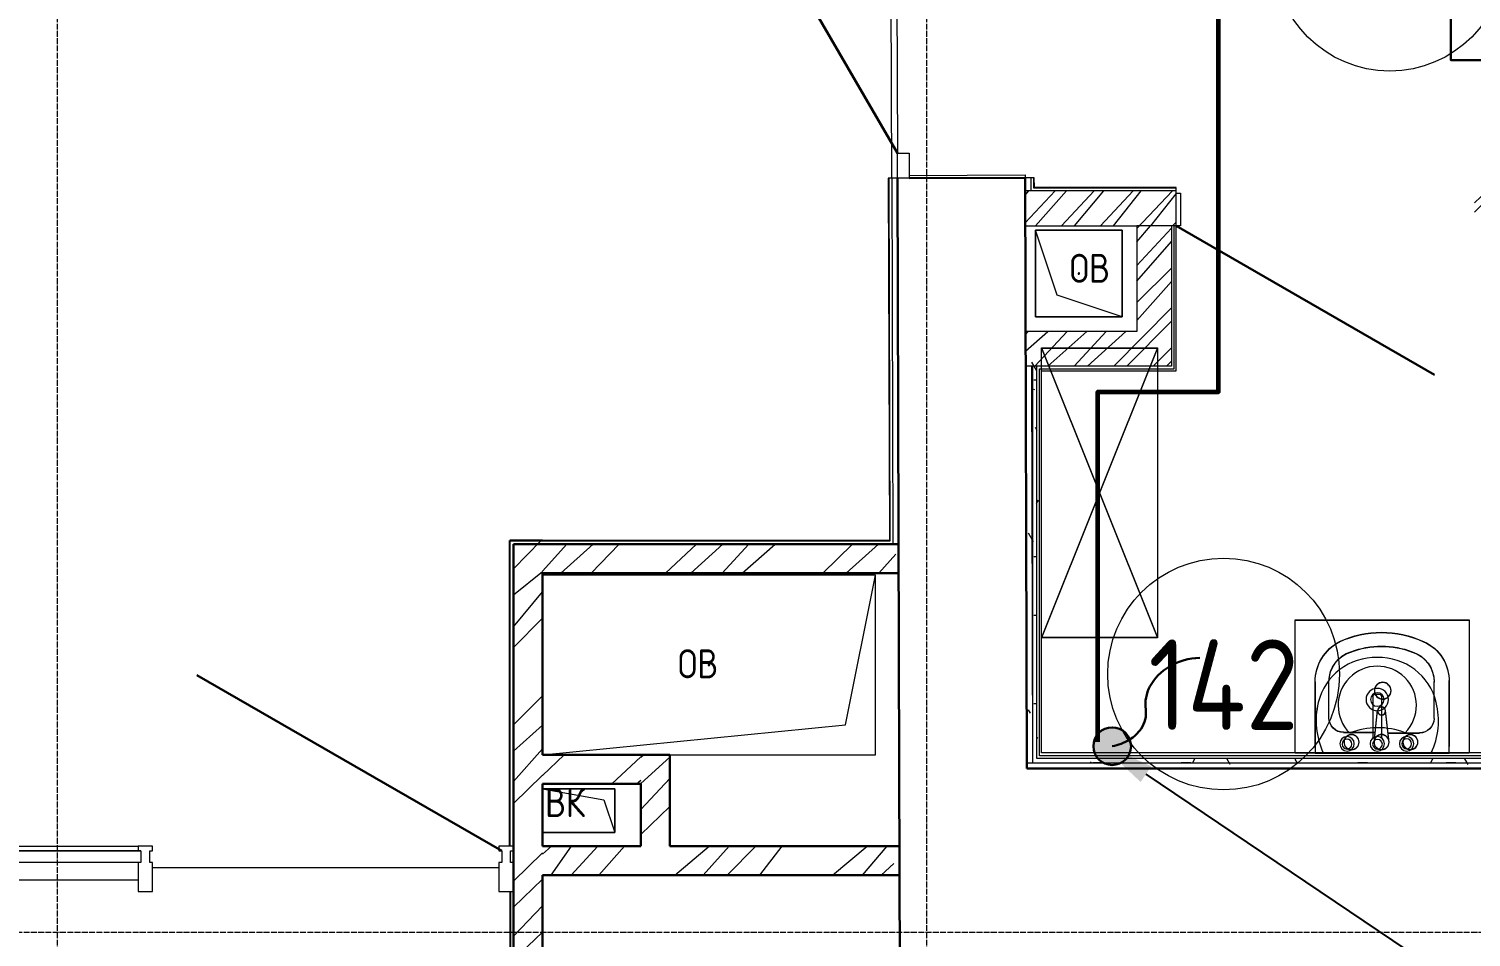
# Model space of a CAD drawing. Header units: millimetres. Extents: x -32 to 417638015, y -35 to 175284279.
# Drawn here: x 416310506 to 416315483, y 175239977 to 175243113 of the extents above; entities that cross this region are included whole.
import ezdxf
from ezdxf import colors
from ezdxf.entities.mleader import LeaderData, LeaderLine
from ezdxf.math import Vec2, Vec3

# ---------------------------------------------------------------- set-up
doc = ezdxf.new("R2010")
doc.units = ezdxf.units.MM
doc.linetypes.add('ADSK_Линия сетки', pattern=[25, 20, -2.5, 0, -2.5])
for name, color, linetype, lineweight in [('!Выпуски кабеля', 180, 'Continuous', 30), ('_ Окна', 7, 'Continuous', 9), ('_ЭМ_гофра', 5, 'Continuous', 60), ('_ЭМ_ТХобщее_слой', 7, 'Continuous', 30), ('Аннотация', 7, 'Continuous', 18), ('Витраж', 7, 'Continuous', 9), ('Двери', 7, 'Continuous', 9), ('Обобщенные модели', 7, 'Continuous', 18), ('Окна', 7, 'Continuous', 9), ('Оси', 253, 'Continuous', 9), ('Перекрытие', 7, 'Continuous', 18), ('Сантехника', 7, 'Continuous', 18), ('Стены внутренние', 7, 'Continuous', 18), ('Стены несущие', 7, 'Continuous', 30), ('Стены отделка', 7, 'Continuous', 30), ('Стены штриховка', 7, 'Continuous', 9), ('ТХ', 5, 'Continuous', 0), ('ШТРИХОВКА', 252, 'Continuous', 15), ('ЭОМ_Кабельный вывод', 1, 'Continuous', 35)]:
    doc.layers.add(name, color=color, linetype=linetype, lineweight=lineweight)
doc.layers.add('_ЭМ_Надписи', color=7, linetype='Continuous')
doc.layers.add('ЭОМ_Лотки рабочие', color=5, linetype='Continuous')
doc.layers.add('Линии', color=7, linetype='Continuous', lineweight=9, true_color=0x00a600)
doc.styles.add('GOST Common', font='GOST_Common.ttf', dxfattribs={"width": 0.9, "height": 349.9999999999996})
doc.styles.add('GOST Common_5', font='GOST_Common.ttf', dxfattribs={"width": 0.9, "height": 200})
doc.styles.add('ЭОМ', font='isocpeur.ttf', dxfattribs={"width": 0.85, "height": 250})
pattern_1 = [(0, (557.2005734382547, 188.9018102923583), (406.4, 101.6), [33.528, -271.272, 33.528, -271.272, -1625.6]), (0, (557.2005734382547, 188.9018102923583), (406.4, 101.6), [-609.6, 33.528, -576.072, 33.528, -271.272, -711.2]), (0, (557.2005734382547, 188.9018102923583), (406.4, 101.6), [-1524, 33.528, -169.672, 33.528, -474.472]), (120, (709.6005734382488, 239.7018102923575), (-291.1881810244989, 301.1527240979959), [33.52799999999996, -271.2719999999997, 33.52799999999996, -271.2719999999997, -1625.599999999999]), (120, (709.6005734382488, 239.7018102923575), (-291.1881810244989, 301.1527240979959), [-609.5999999999995, 33.52799999999996, -576.0719999999994, 33.52799999999996, -271.2719999999997, -711.1999999999995]), (120, (709.6005734382488, 239.7018102923575), (-291.1881810244989, 301.1527240979959), [-1523.999999999999, 33.52799999999996, -169.6719999999999, 33.52799999999996, -474.4719999999997]), (240, (760.4005734382372, 442.9018102923583), (-115.2118189755009, -402.7527240979958), [33.528, -271.272, 33.528, -271.272, -1625.6]), (240, (760.4005734382372, 442.9018102923583), (-115.2118189755009, -402.7527240979958), [-609.6, 33.528, -576.072, 33.528, -271.272, -711.2]), (240, (760.4005734382372, 442.9018102923583), (-115.2118189755009, -402.7527240979958), [-1524, 33.528, -169.672, 33.528, -474.472])]
pattern_2 = [(45, (-31496.66335460375, 188.9018102923583), (-269.4076836320746, 269.4076836320746), []), (45, (-31406.86075460375, 188.9018102923583), (-269.4076836320746, 269.4076836320746), []), (45, (-31317.05815460374, 188.9018102923583), (-269.4076836320746, 269.4076836320746), []), (45, (-31227.25535460375, 188.9018102923583), (-269.4076836320746, 269.4076836320746), [])]

# ---------------------------------------------------------------- blocks, each defined once
blk = doc.blocks.new('Тумба-мойка')
at = {"layer": 'ТХ', "color": 0, "transparency": 33554687}
blk.add_lwpolyline([(-604499.7307323866, 223793.4299262868), (-604039.7307323866, 223793.4299262868), (-604039.7307323866, 224393.4299262868), (-604499.7307323866, 224393.4299262868)], close=True, dxfattribs=at)
for points in [[(-604063.6430771865, 224324.5825926868), (-604284.8824572682, 224324.5825926868), (-604039.7307323866, 224324.5825926868), (-604039.7307323866, 223862.2772598868), (-604289.5798527375, 223862.2024693003), (-604063.6430771867, 223862.2772598868)], [(-604161.2851485865, 224276.7579030868), (-604286.8751793917, 224276.7579030867)], [(-604111.4677667868, 224226.9405180857), (-604111.2717639607, 224117.5056067753)], [(-604075.5992495866, 224121.3276618868), (-604187.1901919866, 224109.3714894868)], [(-604075.5992495866, 224069.5175814868), (-604186.737894976, 224081.5590674589)], [(-604109.4750745867, 224071.5102736867), (-604109.4750745867, 223963.9047220867)], [(-604159.2924563866, 223914.0873402868), (-604285.9964636824, 223914.0816097615)]]:
    blk.add_lwpolyline(points, dxfattribs=at)
for points in [[(-604077.5919449866, 224173.1377422868, -0.9999998278583307), (-604077.5919449864, 224224.9478316063, -0.9999998278730066)], [(-604077.5919449866, 224069.5175814868, -0.9999998278772894), (-604077.5919449867, 224121.3276708061, -0.9999998278461132)], [(-604077.5919449866, 223969.8828114868, -0.9999998278583305), (-604077.591944987, 224021.6929008048, -0.9999998278461836)]]:
    blk.add_lwpolyline(points, format="xyb", close=True, dxfattribs=at)
for centre, radius in [((-604255.0533508675, 224091.4574089981), 28.78541448878241), ((-604185.1975138114, 224095.4226044618), 13.94885057505025)]:
    blk.add_circle(centre, radius, dxfattribs=at)
for centre, radius, start, end in [((-604284.8824839882, 224167.1597130647), 157.4228796220208, 89.99999027498457, 152.7704052861403), ((-604286.0013242295, 224168.4887728071), 108.2726567252804, 90.46243213931751, 162.3214530542534), ((-604161.2851485865, 224226.940521287), 49.81738179974774, 359.9999963181012, 90.00000368189885), ((-604107.5323768861, 224095.4226216868), 348.721901538584, 155.4071229674193, 204.5928770325806), ((-604107.5324679654, 224095.4226216868), 300.8971407862854, 159.3841628601334, 200.6158371398666), ((-604285.9964636824, 224022.3599559357), 108.2783461741753, 197.6795230961504, 270.5894757682134), ((-604289.5798527375, 224009.753570551), 147.5511012507175, 203.7635940356577, 271.8243502439432), ((-604159.2924563866, 223963.9047220867), 49.81738179991418, 269.9999963181011, 3.681898849459993e-06)]:
    blk.add_arc(centre, radius, start, end, dxfattribs=at)
blk = doc.blocks.new('ТХ 1 этаж.')
at = {"layer": 'ТХ', "color": 252, "true_color": 0x939598}
for p, q in [((56658.95415957342, 8945.401763270202), (57058.95415957342, 7945.401763270202)), ((57058.95415957342, 8945.401763270202), (56658.95415957342, 7945.401763270202))]:
    blk.add_line(p, q, dxfattribs=at)
blk.add_lwpolyline([(56658.95415957342, 8945.401763270202), (57058.95415957342, 8945.401763270202), (57058.95415957342, 7945.401763270202), (56658.95415957342, 7945.401763270202)], close=True, dxfattribs=at)
at = {"layer": 'ТХ', "color": 252, "true_color": 0x939598, "transparency": 33554687, "xscale": -1, "rotation": 90}
blk.add_blockref('Тумба-мойка', (281927.5831235314, -596492.7794776941), dxfattribs=at)
blk = doc.blocks.new('1 этаж')
at = {"layer": 'Стены внутренние', "lineweight": 9}
h = blk.add_hatch(dxfattribs=at)
h.set_pattern_fill('FP_12', color=8, style=0, pattern_type=2)
h.set_pattern_definition(pattern_1)
h.paths.add_polyline_path([(49771.59280778377, 9073.885605880492), (49771.59280778377, 9103.330615397394), (49786.57586321587, 9103.330615397394), (49786.57586321587, 10457.68112397499), (49771.5758632159, 10457.68112397499), (49771.5758632159, 9073.885605880492)])
h = blk.add_hatch(dxfattribs=at)
h.set_pattern_fill('ANSI34', color=8, scale=20)
h.set_pattern_definition(pattern_2)
h.paths.add_polyline_path([(48031.53728897389, 7513.901810291758), (48079.70057343831, 7513.901810291758), (48079.70057343843, 9835.330615397364), (47978.65016969613, 9834.280211655085), (47977.7005734384, 9833.3306153974), (47977.7005734384, 9823.330615397379), (47979.70057343837, 9823.330615397379), (47979.70057343837, 7513.901810291758), (48023.16830452092, 7513.901810291758)])
h = blk.add_hatch(dxfattribs=at)
h.set_pattern_fill('ANSI34', color=8, scale=20)
h.set_pattern_definition(pattern_2)
h.paths.add_polyline_path([(48872.20057343828, 9723.330615397394), (49299.55367070209, 9723.330615397394), (49299.55367070209, 9823.330615397379), (48079.70057343843, 9823.330615397379), (48079.70057343843, 9723.330615397394), (48710.43144154921, 9723.330615397394)])
h = blk.add_hatch(dxfattribs=at)
h.set_pattern_fill('ANSI34', color=8, scale=20)
h.set_pattern_definition(pattern_2)
h.paths.add_polyline_path([(48182.63845378399, 8995.958765830223), (48419.7005734384, 8995.958765830223), (48419.7005734384, 9095.958765830193), (48079.70057343843, 9095.958765830193), (48079.70057343843, 8995.958765830223), (48106.6965512725, 8995.958765830223)])
h = blk.add_hatch(dxfattribs=at)
h.set_pattern_fill('ANSI34', color=8, scale=20)
h.set_pattern_definition(pattern_2)
h.paths.add_polyline_path([(48519.70057343843, 8780.912750964748), (48519.70057343843, 9095.958765830193), (48419.7005734384, 9095.958765830193), (48419.7005734384, 8780.912750964748)])
h = blk.add_hatch(dxfattribs=at)
h.set_pattern_fill('FP_12', color=8, style=0, pattern_type=2)
h.set_pattern_definition(pattern_1)
h.paths.add_polyline_path([(49771.59280778377, 9068.33061539735), (53151.30057343838, 9068.33061539735), (53151.30057343838, 9083.330615397397), (49771.59280778377, 9083.330615397397)])
h = blk.add_hatch(dxfattribs=at)
h.set_pattern_fill('ANSI34', color=8, scale=20)
h.set_pattern_definition(pattern_2)
h.paths.add_polyline_path([(49033.62812641775, 8680.912750964773), (49292.20057343843, 8680.912750964773), (49292.20057343843, 8780.912750964748), (48079.70057343843, 8780.912750964748), (48079.70057343843, 8680.912750965188), (48872.20057343828, 8680.912750964773)])
at = {"layer": 'Стены штриховка'}
h = blk.add_hatch(dxfattribs=at)
h.set_pattern_fill('ANSI32', color=8, scale=10)
h.set_pattern_definition([(45, (-31496.66335460375, 188.9018102923583), (-67.35192090801866, 67.35192090801866), []), (45, (-31451.76205460375, 188.9018102923583), (-67.35192090801866, 67.35192090801866), [])])
h.paths.add_polyline_path([(53287.20057343831, 11042.68112397499), (51590.09352446903, 11042.68112397499), (51296.8822469599, 11042.68112397499), (51296.8822469599, 10922.68112397499), (53151.30057343832, 10922.68112397499), (53167.20057343831, 10922.68112397499), (53167.20057343831, 9048.330615397343), (53287.20057343831, 9048.330615397343)])
h.paths.add_polyline_path([(50266.88224695995, 11042.68112397499), (49745.57028924383, 11042.68112397499), (49745.93632914213, 10922.68112397499), (50130.98224695824, 10922.68112397499), (50266.88224695995, 10922.68112397499)])
h.paths.add_polyline_path([(50250.98224695827, 10922.68112397499), (50130.98224695824, 10922.68112397499), (50130.98224695824, 10557.68112397499), (49747.04970049951, 10557.68112397498), (49747.41574039782, 10437.68112397499), (50250.98224695827, 10437.681123975)])
at = {"layer": '_ Окна', "color": 8}
for p, q in [((45629.70057343836, 8763.912750964775), (46684.70057343836, 8763.912750964775)), ((46684.70057343836, 8723.912750964775), (45629.70057343836, 8723.912750964775))]:
    blk.add_line(p, q, dxfattribs=at)
at = {"layer": 'Витраж', "color": 8}
for p, q in [((45629.70057343838, 8780.912750964775), (46684.70057343839, 8780.912750964771)), ((45629.70057343838, 8663.912750964775), (46684.70057343839, 8663.912750964771))]:
    blk.add_line(p, q, dxfattribs=at)
at = {"layer": 'Витраж', "color": 8, "lineweight": 18, "extrusion": (0, 0, -1)}
for p, q in [((46734.70057343839, 8780.912750964782), (46684.70057343836, 8780.912750964782)), ((46684.70057343836, 8780.912750964782), (46684.70057343836, 8763.91275096477)), ((46684.70057343836, 8763.91275096477), (46694.70057343836, 8763.91275096477)), ((46694.70057343836, 8763.91275096477), (46694.70057343836, 8723.912750964779)), ((46724.70057343839, 8723.912750964779), (46724.70057343839, 8763.91275096477)), ((46724.70057343839, 8763.91275096477), (46734.70057343839, 8763.91275096477)), ((46734.70057343839, 8763.91275096477), (46734.70057343839, 8780.912750964782)), ((46694.70057343836, 8723.912750964779), (46684.70057343836, 8723.912750964779)), ((46684.70057343836, 8723.912750964779), (46684.70057343836, 8623.912750964802)), ((46734.70057343839, 8723.912750964779), (46724.70057343839, 8723.912750964779)), ((46734.70057343839, 8623.912750964802), (46734.70057343839, 8723.912750964779)), ((46684.70057343836, 8623.912750964802), (46734.70057343839, 8623.912750964802))]:
    blk.add_line(p, q, dxfattribs=at)
at = {"layer": 'Витраж', "color": 8, "lineweight": 18}
for p, q in [((47979.70057343837, 8780.912750964782), (47929.70057343839, 8780.912750964782)), ((47929.70057343839, 8780.912750964782), (47929.70057343839, 8763.91275096477)), ((47929.70057343839, 8763.91275096477), (47939.70057343838, 8763.91275096477)), ((47939.70057343838, 8763.91275096477), (47939.70057343838, 8723.912750964779)), ((47969.70057343837, 8723.912750964779), (47969.70057343837, 8763.91275096477)), ((47969.70057343837, 8763.91275096477), (47979.70057343837, 8763.91275096477)), ((47979.70057343837, 8763.91275096477), (47979.70057343837, 8780.912750964782)), ((47939.70057343838, 8723.912750964779), (47929.70057343839, 8723.912750964779)), ((47929.70057343839, 8723.912750964779), (47929.70057343839, 8623.912750964802)), ((47979.70057343837, 8723.912750964779), (47969.70057343837, 8723.912750964779)), ((47979.70057343837, 8623.912750964802), (47979.70057343837, 8723.912750964779)), ((47929.70057343839, 8623.912750964802), (47979.70057343837, 8623.912750964802))]:
    blk.add_line(p, q, dxfattribs=at)
at = {"layer": 'Двери', "color": 8, "lineweight": 30}
for p, q in [((49305.12991861904, 11173.47780703317), (48874.87385566559, 11913.48842877572)), ((50266.88224695993, 10922.68112397404), (51158.8884128579, 10407.68112397403)), ((47939.70057343837, 8763.912750964766), (46887.47970784028, 9371.41275096477))]:
    blk.add_line(p, q, dxfattribs=at)
at = {"layer": 'Двери', "color": 8}
for p, q in [((49305.12991861904, 11173.47780703317), (49345.12973305718, 11173.59964674246)), ((49305.39491998673, 11086.47821063023), (49305.12991861904, 11173.47780703317)), ((49345.12973305718, 11173.59964674246), (49345.39473442487, 11086.60005033951)), ((49345.39473442487, 11086.60005033951), (49305.39491998673, 11086.47821063023))]:
    blk.add_line(p, q, dxfattribs=at)
at = {"layer": 'Линии', "color": 8}
for centre in [(51004.35364059499, 11856.53124417283), (50430.62485203287, 9374.906766890315)]:
    blk.add_circle(centre, 400, dxfattribs=at)
at = {"layer": 'Обобщенные модели', "color": 8}
for p, q in [((49780.9822469583, 10907.68112397499), (50080.98224695831, 10907.68112397499)), ((49780.98224695829, 10607.68112397499), (49780.9822469583, 10907.68112397499)), ((49855.9822469583, 10682.68112397498), (49780.9822469583, 10907.68112397499)), ((49780.9822469583, 10907.68112397499), (49780.98224695829, 10607.68112397499)), ((50080.98224695831, 10907.68112397499), (49780.9822469583, 10907.68112397499)), ((49780.9822469583, 10907.68112397499), (50080.9822469583, 10907.68112397499)), ((49780.9822469583, 10607.68112397499), (49780.9822469583, 10907.68112397499)), ((49855.9822469583, 10682.68112397498), (49780.9822469583, 10907.68112397499)), ((49780.9822469583, 10907.68112397499), (49780.9822469583, 10607.68112397499)), ((50080.9822469583, 10907.68112397499), (49780.9822469583, 10907.68112397499)), ((50080.98224695831, 10907.68112397499), (50080.9822469583, 10607.68112397499)), ((50080.9822469583, 10607.68112397499), (50080.98224695831, 10907.68112397499)), ((50080.9822469583, 10907.68112397499), (50080.9822469583, 10607.68112397499)), ((50080.9822469583, 10607.68112397499), (50080.9822469583, 10907.68112397499)), ((50080.9822469583, 10607.68112397499), (49855.9822469583, 10682.68112397498)), ((50080.9822469583, 10607.68112397499), (49855.9822469583, 10682.68112397498)), ((50080.9822469583, 10607.68112397499), (49780.98224695829, 10607.68112397499)), ((49780.98224695829, 10607.68112397499), (50080.9822469583, 10607.68112397499)), ((50080.9822469583, 10607.68112397499), (49780.9822469583, 10607.68112397499)), ((49780.9822469583, 10607.68112397499), (50080.9822469583, 10607.68112397499)), ((49229.7005734384, 9715.958765830193), (48079.70057343839, 9715.958765830179)), ((49229.7005734384, 9715.958765830195), (48079.70057343839, 9715.958765830179)), ((49126.36724010507, 9199.29209916352), (49229.7005734384, 9715.958765830195)), ((49229.70057343841, 9095.958765830195), (49229.7005734384, 9715.958765830195)), ((49229.70057343841, 9095.958765830195), (49229.7005734384, 9715.958765830195)), ((48079.7005734384, 9095.958765830179), (49126.36724010507, 9199.29209916352)), ((48519.70057343836, 9095.958765830184), (49229.70057343841, 9095.958765830195)), ((48519.70057343836, 9095.958765830184), (49229.70057343841, 9095.958765830195)), ((48079.70057343843, 8978.330615397372), (48329.70057343843, 8978.330615397372)), ((48079.70057343843, 8978.330615397372), (48292.20057343843, 8940.830615397377)), ((48329.70057343843, 8978.330615397372), (48079.70057343843, 8978.330615397372)), ((48329.70057343843, 8978.330615397372), (48329.70057343843, 8828.330615397372)), ((48329.70057343843, 8828.330615397372), (48329.70057343843, 8978.330615397372)), ((48292.20057343843, 8940.830615397377), (48329.70057343843, 8828.330615397372)), ((48329.70057343843, 8828.330615397372), (48079.70057343843, 8828.330615397372)), ((48079.70057343843, 8828.330615397372), (48329.70057343843, 8828.330615397372))]:
    blk.add_line(p, q, dxfattribs=at)
for centre, radius, start, end in [((49930.9822469583, 10757.68112397499), 2.500000000000002, 90, 270), ((49930.9822469583, 10757.68112397499), 2.500000000000002, 90, 270), ((49930.9822469583, 10757.68112397499), 2.499999999999999, 149.9999999999376, 254.9999999998042), ((49930.9822469583, 10757.68112397499), 2.499999999999999, 149.9999999999376, 254.9999999998042), ((49930.9822469583, 10757.68112397499), 2.500000000000002, 270, 90), ((49930.9822469583, 10757.68112397499), 2.499999999999998, 30.00000000006242, 90), ((49930.9822469583, 10757.68112397499), 2.500000000000002, 270, 90), ((49930.9822469583, 10757.68112397499), 2.499999999999998, 30.00000000006242, 90), ((49930.9822469583, 10757.68112397499), 2.500000000000002, 285.0000000001958, 0), ((49930.9822469583, 10757.68112397499), 2.500000000000002, 285.0000000001958, 0), ((48654.7005734384, 9405.958765830186), 2.500000000000002, 90, 270), ((48654.7005734384, 9405.958765830186), 2.499999999999999, 90, 194.9999999999675), ((48654.7005734384, 9405.958765830186), 2.500000000000003, 270, 90), ((48654.7005734384, 9405.958765830186), 2.499999999999998, 329.9999999999376, 90), ((48654.7005734384, 9405.958765830186), 2.500000000000002, 285.0000000001958, 300.0000000000103), ((48204.70057343843, 8903.330615397372), 2.500000000000002, 90, 270), ((48204.70057343843, 8903.330615397372), 2.500000000000002, 105.0000000001958, 180), ((48204.70057343843, 8903.330615397372), 2.499999999999998, 210.0000000000624, 270), ((48204.70057343843, 8903.330615397372), 2.500000000000002, 270, 90), ((48204.70057343843, 8903.330615397372), 2.499999999999999, 329.9999999999376, 74.9999999998042)]:
    blk.add_arc(centre, radius, start, end, dxfattribs=at)
at = {"layer": 'Окна', "color": 8}
blk.add_line((46694.70057343838, 8763.912750964775), (45619.70057343836, 8763.912750964775), dxfattribs=at)
at = {"layer": 'Оси', "color": 8, "linetype": 'ADSK_Линия сетки'}
for p, q in [((46406.76592647669, -4162.595295516364), (46406.76592647677, 44411.90026894389)), ((49406.76592647671, -4162.595295516368), (49406.76592647678, 44411.90026894388)), ((-9557.52796469443, 8483.901810291965), (56672.20057343818, 8483.90181029175))]:
    blk.add_line(p, q, dxfattribs=at)
at = {"layer": 'Перекрытие', "color": 8}
for p, q in [((49285.39510536275, 11086.41735184428), (49282.25773275466, 12116.41260448785)), ((49302.52254883939, 12029.47383600926), (49305.12991861807, 11173.47780703318)), ((49345.36427449755, 11096.60000394905), (49745.36241887891, 11097.8184010419)), ((49745.36241887891, 11097.8184010419), (49745.39287843765, 11087.81856843873)), ((47929.70057343837, 8705.91275096477), (46734.70057343837, 8705.91275096477))]:
    blk.add_line(p, q, dxfattribs=at)
blk.add_lwpolyline([(50266.88224695993, 11034.68112397499), (50281.88224695995, 11034.68112397499), (50281.88224695995, 10922.68112397499)], dxfattribs=at)
at = {"layer": 'Сантехника', "color": 8}
for p, q in [((50945.98224695827, 9298.221868909866), (50945.98224695827, 9154.019057301288)), ((50975.98224695827, 9298.221868909866), (50975.98224695827, 9154.019057301288))]:
    blk.add_line(p, q, dxfattribs=at)
for centre, radius, start, end in [((50955.10140872871, 9228.454364093921), 203.5258724390841, 88.34421977466572, 166.3649452362316), ((50955.10140872871, 9228.454364093921), 203.5258724390839, 88.34421977466572, 166.3649452362316), ((50966.86308518783, 9228.454364093921), 203.5258724390839, 13.63505476376843, 91.65578022533428), ((50966.86308518783, 9228.454364093921), 203.525872439084, 13.63505476376843, 91.65578022533428), ((50960.98206899119, 9266.89882647775), 135.0000000000001, 315.4629123376571, 225.0556057704026), ((50960.98206899119, 9286.89882647775), 38.57607661376864, 0, 180), ((50960.98206899119, 9286.89882647775), 23.49156827070301, 0, 180), ((51014.30599442033, 9214.092919082494), 264.4474127161753, 166.3649452362316, 204.8762694177302), ((51014.30599442033, 9214.092919082494), 264.447412716175, 166.3649452362316, 204.9349757750465), ((50960.98206899119, 9286.89882647775), 38.57607661376862, 180, 0), ((50960.98206899119, 9286.89882647775), 23.491568270703, 180, 0), ((50907.65849949621, 9214.092919082494), 264.447412716175, 335.0650242249535, 13.63505476376843), ((50907.65849949621, 9214.092919082494), 264.4474127161751, 335.1237305822698, 13.63505476376843), ((50856.66732636557, 9134.019057301288), 24.99999999999997, 0, 180), ((50962.53816291377, 8923.007246309044), 266.5831449939395, 69.1986397915762, 111.3198783165329), ((50960.98224695827, 9134.019057301288), 24.99999999999991, 0, 180), ((51062.24778610926, 9134.019057301288), 24.99999999999993, 0, 180), ((50856.66732636557, 9134.019057301288), 24.99999999999996, 180, 0), ((50856.66732636557, 9133.001223727513), 17.00174959330069, 0, 180), ((50856.66732636557, 9133.001223727513), 17.0017495933007, 180, 0), ((50960.98224695827, 9134.019057301288), 24.99999999999991, 180, 0), ((50961.74616025155, 9132.574541531529), 16.80563894266026, 90, 270), ((50961.74616025155, 9132.574541531529), 16.80563894265999, 270, 90), ((51062.24778610926, 9134.019057301288), 24.99999999999993, 180, 0), ((51062.24760814218, 9134.019057301288), 17.00297737807113, 0, 180), ((51062.24760814218, 9134.019057301288), 17.00297737807114, 180, 0)]:
    blk.add_arc(centre, radius, start, end, dxfattribs=at)
blk.add_ellipse((50960.98224695827, 9298.221868909866), major_axis=(14.99999999999999, -7.269950584946638e-14), ratio=0.4285250731243595, start_param=1.265654248072678e-14, end_param=3.141592653589799, dxfattribs=at)
at = {"layer": 'Стены несущие', "color": 8}
for p, q in [((49305.39491998675, 11086.47821063025), (49311.60313154897, 9048.330615397343)), ((49745.39287880625, 11087.8184474324), (49345.39473442486, 11086.60005033954)), ((49751.60517273896, 9048.330615397343), (49745.39287880625, 11087.8184474324)), ((48079.70057343843, 9835.330615397357), (47967.70057343837, 9835.330615397357)), ((47979.70057343843, 9823.330615397357), (47979.70057343831, 7413.901810291773)), ((49309.24247623037, 9823.330615397357), (47979.70057343843, 9823.330615397357)), ((48079.70057343837, 9095.958765830193), (48079.70057343843, 9723.330615397383)), ((48079.70057343849, 9723.330615397383), (49309.54707691667, 9723.330615397386)), ((48519.70057343837, 9095.958765830193), (48079.7005734384, 9095.958765830193)), ((48519.70057343837, 8780.91275096474), (48519.70057343837, 9095.958765830193)), ((49311.60313154926, 9048.330615397343), (49316.71792668369, 7369.150178515829)), ((55651.00997606193, 9048.330615397343), (49751.60517273896, 9048.330615397343)), ((48079.70057343837, 8780.91275096474), (48079.70057343837, 8995.958765830215)), ((48079.7005734384, 8995.958765830215), (48419.70057343834, 8995.958765830215)), ((48419.70057343834, 8995.958765830215), (48419.70057343834, 8780.91275096474)), ((48419.70057343834, 8780.91275096474), (48079.70057343837, 8780.91275096474)), ((49312.41768819952, 8780.91275096474), (48519.70057343837, 8780.91275096474)), ((48079.70057343837, 8680.912750964762), (49312.72228888579, 8680.912750964762)), ((48079.70057343828, 7513.901810291751), (48079.70057343837, 8680.912750964762))]:
    blk.add_line(p, q, dxfattribs=at)
at = {"layer": 'Стены отделка', "color": 8, "lineweight": 9}
for p, q in [((49305.39491998672, 11086.47821063026), (49273.415117211, 11086.3807999315)), ((49273.415117211, 11086.3807999315), (49277.21351825978, 9835.330615397357)), ((49311.60313154897, 9048.330615397343), (49305.41496894846, 11086.47821063023)), ((49777.43245658145, 11087.91604020613), (49745.43260503066, 11087.81856843872)), ((49745.43260503066, 11087.81856843872), (49751.57595626049, 9073.82459951458)), ((49765.43251224988, 11087.87948829334), (49765.57038228889, 11042.68112397499)), ((49765.47887231433, 11072.68112397499), (49765.47887231433, 11042.68112397499)), ((49777.53383412628, 11054.68112397492), (49777.43245658145, 11087.91604020613)), ((50266.88224695995, 11054.68112397499), (49777.53383412631, 11054.68112397492)), ((50266.88224695995, 10922.68112397402), (50266.88224695995, 11054.68112397499)), ((49745.89588822681, 10922.68112397499), (50130.98224695824, 10922.68112397499)), ((50130.98224695824, 10922.68112397499), (50130.98224695824, 10557.68112397499)), ((50130.98224695824, 10557.68112397499), (49747.00768073165, 10557.68112397498)), ((49767.41583344285, 10437.68112397499), (49771.57586321584, 9073.885605880474)), ((49802.47586321586, 9103.330615397386), (49802.4758632158, 10421.78112397498)), ((47965.20057343846, 9835.330615397357), (47965.20057343849, 8780.912750964828)), ((49277.21351825978, 9835.330615397357), (48079.70057343843, 9835.330615397357)), ((49751.60517273896, 9068.330615397343), (49751.60517273896, 9048.330615397343)), ((49751.60517273896, 9068.330615397343), (53167.20057343831, 9068.330615397343)), ((49771.59280778377, 9103.330615397386), (49771.59280778377, 9068.330615397343)), ((53151.30057343832, 9103.330615397386), (49802.47586321583, 9103.330615397386)), ((47967.70057343834, 8623.912750964799), (47967.70057343831, 7401.901810291776)), ((47979.70057343831, 7413.901810291773), (47979.70057343834, 8630.91275096474))]:
    blk.add_line(p, q, dxfattribs=at)
for points in [[(50250.98224695827, 10922.68112397499), (50250.98224695827, 10437.681123975), (49747.37320155516, 10437.68112397499)], [(49802.4758632158, 10421.78112397498), (50266.88224695827, 10421.78112397498), (50266.88224695827, 10922.68112397499)]]:
    blk.add_lwpolyline(points, dxfattribs=at)
at = {"layer": 'Стены штриховка', "color": 8}
for p, q in [((49275.41510793299, 11086.38689191694), (49279.21959981811, 9833.330615397394)), ((49285.415061543, 11086.41735184428), (49289.25000760972, 9823.330615397357)), ((49775.53992548672, 11052.68112397502), (49775.43246585951, 11087.90994822069)), ((50266.88224695993, 11052.68112397503), (49775.53992548672, 11052.68112397502)), ((50266.88224695995, 11042.68112397499), (49745.5912875405, 11042.68112397499)), ((50281.88224695995, 10922.68112397499), (50130.98224695824, 10922.68112397499)), ((49795.57586321584, 9092.330615397404), (49795.57586321584, 10428.68112397498)), ((47967.20057343852, 9833.330615397317), (47967.20057343846, 8780.912750964828)), ((49279.21959981811, 9833.330615397394), (47969.70057343843, 9833.330615397317)), ((53158.20057343831, 9083.330615397394), (49786.57586321584, 9083.33061539739)), ((53151.30057343829, 9092.330615397404), (49795.57586321584, 9092.330615397408)), ((47969.70057343831, 8623.912750964799), (47969.70057343831, 7403.901810291809))]:
    blk.add_line(p, q, dxfattribs=at)
for points in [[(49795.57586321584, 10428.68112397498), (50259.98224695827, 10428.68112397498), (50259.98224695824, 10922.68112397499)], [(49786.57586321581, 9083.33061539739), (49786.57586321584, 10437.68112397499), (49771.57586321584, 10437.68112397499), (49771.57586321584, 9073.885605880474)]]:
    blk.add_lwpolyline(points, dxfattribs=at)
at = {"layer": 'ЭОМ_Лотки рабочие'}
blk.add_blockref('ТХ 1 этаж.', (-6856.491728035588, 1554.379405807718), dxfattribs=at)
at = {"layer": 'Аннотация', "color": 8, "style": 'GOST Common_5', "width": 0.9}
for s, p in [('ОВ', (49899.15081073897, 10725.54248176708)), ('ОВ', (48547.1623539296, 9360.17301293412)), ('ВК', (48089.15063271235, 8881.117961996675))]:
    blk.add_text(s, height=100, dxfattribs=at).set_placement(p)
at = {"layer": 'Аннотация', "color": 8, "lineweight": 9, "insert": (50430.62485203287, 9337.958646631683), "char_height": 312.5000000000001, "width": 520.2111192702771, "attachment_point": 5, "line_spacing_factor": 1.022765581104984, "style": 'GOST Common'}
blk.add_mtext('142', dxfattribs=at)
blk = doc.blocks.new('_ЭМ_ТХ2_1этаж')
at = {"layer": 'ТХ', "color": 252, "true_color": 0x939598}
for p, q in [((167806.8450390967, -60248.10950569098), (168206.8450390967, -61248.10950569098)), ((168206.8450390967, -60248.10950569098), (167806.8450390967, -61248.10950569098))]:
    blk.add_line(p, q, dxfattribs=at)
blk.add_lwpolyline([(167806.8450390967, -60248.10950569098), (168206.8450390967, -60248.10950569098), (168206.8450390967, -61248.10950569098), (167806.8450390967, -61248.10950569098)], close=True, dxfattribs=at)
at = {"layer": 'ТХ', "color": 252, "true_color": 0x939598, "transparency": 33554687, "xscale": -1, "rotation": 90}
blk.add_blockref('Тумба-мойка', (393075.4740030546, -665686.2907466552), dxfattribs=at)
blk = doc.blocks.new('*U768')
at = {"lineweight": -2}
h = blk.add_hatch(color=0, dxfattribs=at)
h.dxf.hatch_style = 1
edge = h.paths.add_edge_path()
edge.add_arc((0, 0), 65, 0, 360)
at = {"color": 0, "lineweight": -2}
blk.add_lwpolyline([(0, 0, -0.08936249028699324), (-59.88910273895607, 22.90768066216659, -0.1054592248489479), (-99.62948939848968, 60.2071095870159, -0.1873399643475958), (-115.7752064531205, 127.1861317206985, 0.1592570552632497), (-130.3079287066952, 206.1444857876155, 0.1381598355351745), (-197.4994053856983, 275.0973339568912, 0.1214254163346998), (-302.266482072484, 305.460299211093)], format="xyb", dxfattribs=at)
blk.add_circle((0, 0), 65, dxfattribs=at)
at = {"color": 7, "style": 'GOST Common', "width": 0.9}
blk.add_attdef('ОБОРУДОВАНИЕ', (-241.4246670308917, 114.7032888709673), '', height=250, dxfattribs=at)

msp = doc.modelspace()

# ---------------------------------------------------------------- linework, layer by layer
at = {"layer": '!Выпуски кабеля', "linetype": 'ByBlock'}
msp.add_lwpolyline([(416315413.378952, 175243553.046553), (416315540.6012039, 175243553.046553), (416315540.6012039, 175243004.4228623), (416315413.378952, 175243004.4228623)], close=True, dxfattribs=at)
at = {"layer": '_ЭМ_гофра', "linetype": 'ByBlock', "elevation": -64.26463315267222}
msp.add_lwpolyline([(416314194.9233858, 175240651.8104992), (416314194.9233858, 175241860.360916), (416314611.0003635, 175241860.360916), (416314611.0003635, 175243403.2547944)], dxfattribs=at)

# ---------------------------------------------------------------- block references
at = {"layer": '_ЭМ_ТХобщее_слой', "lineweight": 50}
msp.add_blockref('_ЭМ_ТХ2_1этаж', (416146193.7251987, 175302259.5538031), dxfattribs=at)
at = {"layer": 'ШТРИХОВКА'}
msp.add_blockref('1 этаж', (416264198.1010904, 175231510.6631508), dxfattribs=at)
at = {"layer": 'ЭОМ_Кабельный вывод', "color": 5, "lineweight": 30, "xscale": -1}
msp.add_blockref('*U768', (416314244.3138548, 175240636.3108074), dxfattribs=at)

# ---------------------------------------------------------------- leaders
at = {"layer": '_ЭМ_Надписи', "color": 7, "ltscale": 5}
ml = msp.add_multileader_mtext('Standard', dxfattribs=at)
ml.set_content('{\\fGOST Common|b0|i0|c204|p34;\\W0.9;\\C256;1ЩРС-2\\fISOCPEUR|b0|i0|c204|p34;\\W0.85; Гр.18\\PВодонагреватель\\P\\fGOST Common|b0|i0|c0|p34;\\W0.9;h=\\fGOST Common|b0|i0|c204|p34;1\\fGOST Common|b0|i0|c0|p34;.\\fGOST Common|b0|i0|c204|p34;9м}', color=1, style='ЭОМ')
ml.set_leader_properties()
ml.build(insert=Vec2(0, 0))
ml.multileader.update_dxf_attribs({"text_left_attachment_type": 6, "text_right_attachment_type": 6, "dogleg_length": 0, "arrow_head_size": 200})
ctx = ml.context
ctx.base_point, ctx.char_height, ctx.arrow_head_size, ctx.landing_gap_size, ctx.plane_origin = Vec3(416316399.4913799, 175239164.4281686, -64.26463315267222), 250, 200, 0, Vec3(416295607.9716782, 175251579.1574359, -64.26463315267222)
ctx.left_attachment, ctx.right_attachment = 6, 6
notes = []
notes.append((ctx, [(0, (1, 1, 0), (416316399.4913799, 175239164.4281686, -64.26463315267222), (1, 0), 0, [(0, [(416314194.91667, 175240651.8104992, -64.26463315267222)], 0, [])])]))
ctx.mtext.insert, ctx.mtext.width, ctx.mtext.defined_height, ctx.mtext.flow_direction = Vec3(416316399.4913799, 175239464.4281686, -64.26463315267222), 2073.809115969734, 545.6159617257083, 5
for ctx, leaders in notes:
    for number, flags, end, landing, length, lines in leaders:
        leader = LeaderData()
        leader.index, (leader.has_last_leader_line, leader.has_dogleg_vector, leader.attachment_direction) = number, flags
        leader.last_leader_point, leader.dogleg_vector, leader.dogleg_length = Vec3(end), Vec3(landing), length
        for number, points, colour, breaks in lines:
            line = LeaderLine()
            line.index, line.vertices, line.color, line.breaks = number, Vec3.list(points), colors.encode_raw_color(colour), breaks
            leader.lines.append(line)
        ctx.leaders.append(leader)

doc.saveas('drawing.dxf')
